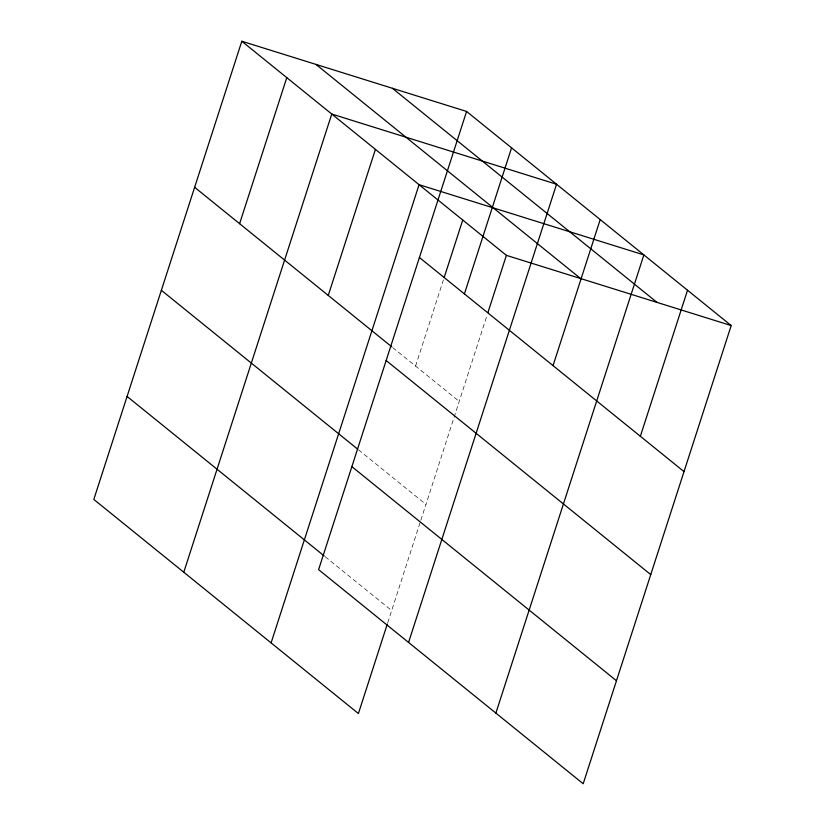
<?xml version="1.0" encoding="UTF-8"?>
<svg xmlns="http://www.w3.org/2000/svg" width="825" height="825" viewBox="0 0 825 825"><rect width="100%" height="100%" fill="white"/><g stroke="black" fill="none" stroke-linecap="round" stroke-linejoin="round"><path stroke-width="0.62" stroke-dasharray="4.12 3.09" d="M415.573 366.073L443.479 279.665M387.719 622.792L420.441 521.482M420.832 520.266L453.678 418.564M454.08 417.337L487.132 314.985M392.752 347.603L459.226 401.393M358.483 449.811L425.958 504.405M325.194 556.741L391.679 610.531"/><path stroke-width="1.24" d="M466.589 111.457L318.605 569.642L583.192 783.75L731.187 325.566L466.589 111.457L241.807 41.25L93.813 499.434L358.411 713.542L387.317 624.02M239.611 223.688L286.78 77.643M183.779 572.23L331.763 114.046L556.555 184.253L408.561 642.438M328.257 295.412L375.427 149.377M271.095 642.881L419.079 184.697L643.871 254.915L495.877 713.099M444.262 277.231L462.743 220.028M464.403 293.906L511.572 147.861M487.926 312.551L506.395 255.358L241.807 41.25M553.039 365.63L600.208 219.584M640.355 436.281L687.524 290.235M506.395 255.358L731.187 325.566M392.411 88.296L657.009 302.393M315.985 64.422L580.583 278.52M419.42 257.503L684.018 471.611M194.628 187.296L391.751 346.799M386.152 360.515L650.75 574.613M161.36 290.297L357.493 449.006M351.873 466.641L616.471 680.749M127.081 396.433L324.204 555.937"/></g></svg>
